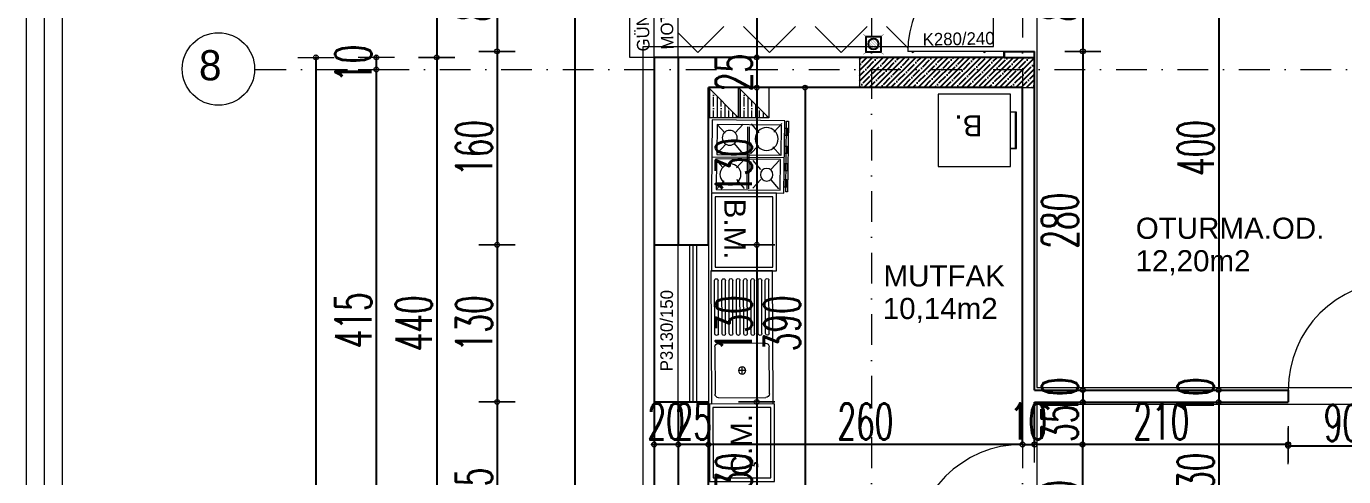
# Model space of a CAD drawing. Header units: millimetres. Extents: x -16104 to 67872, y -88009 to 12107.
# Drawn here: x 24713 to 25803, y 11078 to 11451 of the extents above; entities that cross this region are included whole.
import ezdxf

# ---------------------------------------------------------------- set-up
doc = ezdxf.new("R2010")
doc.units = ezdxf.units.MM
doc.linetypes.add('ACAD_ISO07W100', pattern=[3, 0, -3])
doc.linetypes.add('DASHDOTX2', pattern=[50.8, 25.4, -12.7, 0, -12.7])
doc.layers.get('0').update_dxf_attribs({"color": 241})
for name, color, linetype, lineweight in [('AKS', 1, 'ACAD_ISO07W100', 5), ('akslar', 144, 'Continuous', 20), ('baca', 46, 'Continuous', 5), ('balkon', 6, 'Continuous', 5), ('c05', 32, 'Continuous', 13), ('duvar', 123, 'Continuous', 25), ('emsal&kolon', 1, 'Continuous', 5), ('kapı', 3, 'Continuous', 5), ('OLCU', 54, 'Continuous', 13), ('pencere', 5, 'Continuous', 5), ('POZ', 36, 'Continuous', 18), ('SıVA', 40, 'Continuous', 9), ('tefriş', 30, 'Continuous', 5), ('ÖLÇÜ', 252, 'Continuous', 20)]:
    doc.layers.add(name, color=color, linetype=linetype, lineweight=lineweight)
doc.styles.add('DIM', font='Txttw.shx', dxfattribs={"width": 0.6})
doc.styles.add('M2', font='stylu.ttf', dxfattribs={"height": 10})
doc.dimstyles.new('50', dxfattribs={"dimscale": 0, "dimtxt": 30, "dimasz": 1, "dimexe": 0, "dimexo": 2, "dimgap": 4, "dimtad": 1, "dimdec": 0, "dimzin": 0, "dimdsep": 46, "dimtxsty": 'DIM', "dimblk1": 'DOT', "dimblk2": 'DOT', "dimsah": 1, "dimcen": 1.5, "dimdle": 3, "dimse1": 1, "dimse2": 1, "dimclrd": 256, "dimclre": 9, "dimclrt": 256, "dimadec": 0, "dimazin": 0, "dimtfac": 0.24, "dimtdec": 0, "dimtix": 1, "dimtmove": 2, "dimatfit": 3, "dimldrblk": 'DOT', "dimfxl": 0, "dimtolj": 1, "dimtzin": 15, "dimarcsym": 0})

# ---------------------------------------------------------------- blocks, each defined once
blk = doc.blocks.new('DOT')
for p, q in [((0, 15), (0, -15)), ((-2, 0), (0, 0)), ((2, 0), (0, 0))]:
    blk.add_line(p, q)
blk.add_circle((0, 0), 2)
blk = doc.blocks.new('*D5553')
at = {"layer": 'Defpoints', "color": 0, "transparency": 16777216}
for p in [(25317.4, 11575), (25317.4, 11425), (25317.4, 11425)]:
    blk.add_point(p, dxfattribs=at)
at = {"layer": 'OLCU', "lineweight": -2, "transparency": 16777216}
blk.add_line((25317.4, 11574), (25317.4, 11426), dxfattribs=at)
for p, rotation in [((25317.4, 11575), 90), ((25317.4, 11425), 270)]:
    blk.add_blockref('DOT', p, dxfattribs=dict(at, rotation=rotation))
at = {"layer": 'OLCU', "transparency": 16777216, "insert": (25298.4, 11500), "char_height": 30, "attachment_point": 5, "rotation": 90, "style": 'DIM'}
blk.add_mtext('\\A1;150', dxfattribs=at)
blk = doc.blocks.new('*D5554')
at = {"layer": 'Defpoints', "color": 0, "transparency": 16777216}
for p in [(25317.4, 11425), (25317.4, 11400), (25317.4, 11400)]:
    blk.add_point(p, dxfattribs=at)
at = {"layer": 'OLCU', "lineweight": -2, "transparency": 16777216}
for p, q in [((25317.4, 11426), (25317.4, 11427)), ((25317.4, 11425), (25317.4, 11400)), ((25317.4, 11399), (25317.4, 11398))]:
    blk.add_line(p, q, dxfattribs=at)
for p, rotation in [((25317.4, 11425), 270), ((25317.4, 11400), 90)]:
    blk.add_blockref('DOT', p, dxfattribs=dict(at, rotation=rotation))
at = {"layer": 'OLCU', "transparency": 16777216, "insert": (25298.4, 11412.5), "char_height": 30, "attachment_point": 5, "rotation": 90, "style": 'DIM'}
blk.add_mtext('\\A1;25', dxfattribs=at)
blk = doc.blocks.new('*D5555')
at = {"layer": 'Defpoints', "color": 0, "transparency": 16777216}
for p in [(25277.4, 11400), (25277.4, 11269.9), (25317.4, 11269.9)]:
    blk.add_point(p, dxfattribs=at)
at = {"layer": 'OLCU', "lineweight": -2, "transparency": 16777216}
blk.add_line((25317.4, 11399), (25317.4, 11270.9), dxfattribs=at)
for p, rotation in [((25317.4, 11400), 90), ((25317.4, 11269.9), 270)]:
    blk.add_blockref('DOT', p, dxfattribs=dict(at, rotation=rotation))
at = {"layer": 'OLCU', "transparency": 16777216, "insert": (25298.4, 11335), "char_height": 30, "attachment_point": 5, "rotation": 90, "style": 'DIM'}
blk.add_mtext('\\A1;130', dxfattribs=at)
blk = doc.blocks.new('*D5556')
at = {"layer": 'Defpoints', "color": 0, "transparency": 16777216}
for p in [(25277.4, 11269.9), (25277.4, 11139.9), (25317.4, 11139.9)]:
    blk.add_point(p, dxfattribs=at)
at = {"layer": 'OLCU', "lineweight": -2, "transparency": 16777216}
blk.add_line((25317.4, 11268.9), (25317.4, 11140.9), dxfattribs=at)
for p, rotation in [((25317.4, 11269.9), 90), ((25317.4, 11139.9), 270)]:
    blk.add_blockref('DOT', p, dxfattribs=dict(at, rotation=rotation))
at = {"layer": 'OLCU', "transparency": 16777216, "insert": (25298.4, 11204.9), "char_height": 30, "attachment_point": 5, "rotation": 90, "style": 'DIM'}
blk.add_mtext('\\A1;130', dxfattribs=at)
blk = doc.blocks.new('*D5242')
at = {"layer": 'Defpoints', "color": 0, "transparency": 16777216}
for p in [(25277.4, 11139.9), (25277.4, 11009.7), (25317.4, 11009.7)]:
    blk.add_point(p, dxfattribs=at)
at = {"layer": 'OLCU', "lineweight": -2, "transparency": 16777216}
blk.add_line((25317.4, 11138.9), (25317.4, 11010.7), dxfattribs=at)
for p, rotation in [((25317.4, 11139.9), 90), ((25317.4, 11009.7), 270)]:
    blk.add_blockref('DOT', p, dxfattribs=dict(at, rotation=rotation))
at = {"layer": 'OLCU', "transparency": 16777216, "insert": (25298.4, 11074.8), "char_height": 30, "attachment_point": 5, "rotation": 90, "style": 'DIM'}
blk.add_mtext('\\A1;130', dxfattribs=at)
blk = doc.blocks.new('*D5245')
at = {"layer": 'Defpoints', "color": 0, "transparency": 16777216}
for p in [(25327.4, 11400), (25332.4, 11009.7), (25357.4, 11009.7)]:
    blk.add_point(p, dxfattribs=at)
at = {"layer": 'OLCU', "lineweight": -2, "transparency": 16777216}
blk.add_line((25357.4, 11399), (25357.4, 11010.7), dxfattribs=at)
for p, rotation in [((25357.4, 11400), 90), ((25357.4, 11009.7), 270)]:
    blk.add_blockref('DOT', p, dxfattribs=dict(at, rotation=rotation))
at = {"layer": 'OLCU', "transparency": 16777216, "insert": (25338.4, 11204.9), "char_height": 30, "attachment_point": 5, "rotation": 90, "style": 'DIM'}
blk.add_mtext('\\A1;390', dxfattribs=at)
blk = doc.blocks.new('*D5252')
at = {"layer": 'Defpoints', "color": 0, "transparency": 16777216}
for p in [(25530.7, 11510), (25530.7, 11430), (25587.4, 11430)]:
    blk.add_point(p, dxfattribs=at)
at = {"layer": 'OLCU', "lineweight": -2, "transparency": 16777216}
blk.add_line((25587.4, 11509), (25587.4, 11431), dxfattribs=at)
for p, rotation in [((25587.4, 11510), 90), ((25587.4, 11430), 270)]:
    blk.add_blockref('DOT', p, dxfattribs=dict(at, rotation=rotation))
at = {"layer": 'OLCU', "transparency": 16777216, "insert": (25568.4, 11470), "char_height": 30, "attachment_point": 5, "rotation": 90, "style": 'DIM'}
blk.add_mtext('\\A1;80', dxfattribs=at)
blk = doc.blocks.new('*D5562')
at = {"layer": 'Defpoints', "color": 0, "transparency": 16777216}
for p in [(25547.4, 11430), (25547.4, 11149.7), (25587.4, 11149.7)]:
    blk.add_point(p, dxfattribs=at)
at = {"layer": 'OLCU', "lineweight": -2, "transparency": 16777216}
blk.add_line((25587.4, 11429), (25587.4, 11150.7), dxfattribs=at)
for p, rotation in [((25587.4, 11430), 90), ((25587.4, 11149.7), 270)]:
    blk.add_blockref('DOT', p, dxfattribs=dict(at, rotation=rotation))
at = {"layer": 'OLCU', "transparency": 16777216, "insert": (25568.4, 11289.9), "char_height": 30, "attachment_point": 5, "rotation": 90, "style": 'DIM'}
blk.add_mtext('\\A1;280', dxfattribs=at)
blk = doc.blocks.new('*D5253')
at = {"layer": 'Defpoints', "color": 0, "transparency": 16777216}
for p in [(25587.4, 11149.7), (25587.4, 11139.7), (25587.4, 11139.7)]:
    blk.add_point(p, dxfattribs=at)
at = {"layer": 'OLCU', "lineweight": -2, "transparency": 16777216}
for p, q in [((25587.4, 11150.7), (25587.4, 11151.7)), ((25587.4, 11149.7), (25587.4, 11139.7)), ((25587.4, 11138.7), (25587.4, 11137.7))]:
    blk.add_line(p, q, dxfattribs=at)
for p, rotation in [((25587.4, 11149.7), 270), ((25587.4, 11139.7), 90)]:
    blk.add_blockref('DOT', p, dxfattribs=dict(at, rotation=rotation))
at = {"layer": 'OLCU', "transparency": 16777216, "insert": (25568.4, 11144.7), "char_height": 30, "attachment_point": 5, "rotation": 90, "style": 'DIM'}
blk.add_mtext('\\A1;10', dxfattribs=at)
blk = doc.blocks.new('*D5563')
at = {"layer": 'Defpoints', "color": 0, "transparency": 16777216}
for p in [(25547.4, 11139.7), (25547.4, 11104.7), (25587.3, 11104.7)]:
    blk.add_point(p, dxfattribs=at)
at = {"layer": 'OLCU', "lineweight": -2, "transparency": 16777216}
for p, q in [((25587.3, 11140.7), (25587.3, 11141.7)), ((25587.3, 11139.7), (25587.3, 11104.7)), ((25587.3, 11103.7), (25587.3, 11102.7))]:
    blk.add_line(p, q, dxfattribs=at)
for p, rotation in [((25587.3, 11139.7), 270), ((25587.3, 11104.7), 90)]:
    blk.add_blockref('DOT', p, dxfattribs=dict(at, rotation=rotation))
at = {"layer": 'OLCU', "transparency": 16777216, "insert": (25568.3, 11122.2), "char_height": 30, "attachment_point": 5, "rotation": 90, "style": 'DIM'}
blk.add_mtext('\\A1;35', dxfattribs=at)
blk = doc.blocks.new('*D5254')
at = {"layer": 'Defpoints', "color": 0, "transparency": 16777216}
for p in [(25547.4, 11104.7), (25547.4, 11014.7), (25587, 11014.7)]:
    blk.add_point(p, dxfattribs=at)
at = {"layer": 'OLCU', "lineweight": -2, "transparency": 16777216}
blk.add_line((25587, 11103.7), (25587, 11015.7), dxfattribs=at)
for p, rotation in [((25587, 11104.7), 90), ((25587, 11014.7), 270)]:
    blk.add_blockref('DOT', p, dxfattribs=dict(at, rotation=rotation))
at = {"layer": 'OLCU', "transparency": 16777216, "insert": (25568, 11059.7), "char_height": 30, "attachment_point": 5, "rotation": 90, "style": 'DIM'}
blk.add_mtext('\\A1;90', dxfattribs=at)
blk = doc.blocks.new('*D5564')
at = {"layer": 'Defpoints', "color": 0, "transparency": 16777216}
for p in [(25699.9, 11550), (25699.9, 11149.7), (25699.9, 11149.7)]:
    blk.add_point(p, dxfattribs=at)
at = {"layer": 'OLCU', "lineweight": -2, "transparency": 16777216}
blk.add_line((25699.9, 11549), (25699.9, 11150.7), dxfattribs=at)
for p, rotation in [((25699.9, 11550), 90), ((25699.9, 11149.7), 270)]:
    blk.add_blockref('DOT', p, dxfattribs=dict(at, rotation=rotation))
at = {"layer": 'OLCU', "transparency": 16777216, "insert": (25680.9, 11349.9), "char_height": 30, "attachment_point": 5, "rotation": 90, "style": 'DIM'}
blk.add_mtext('\\A1;400', dxfattribs=at)
blk = doc.blocks.new('*D5259')
at = {"layer": 'Defpoints', "color": 0, "transparency": 16777216}
for p in [(25699.9, 11149.7), (25699.9, 11139.7), (25699.9, 11139.7)]:
    blk.add_point(p, dxfattribs=at)
at = {"layer": 'OLCU', "lineweight": -2, "transparency": 16777216}
for p, q in [((25699.9, 11150.7), (25699.9, 11151.7)), ((25699.9, 11149.7), (25699.9, 11139.7)), ((25699.9, 11138.7), (25699.9, 11137.7))]:
    blk.add_line(p, q, dxfattribs=at)
for p, rotation in [((25699.9, 11149.7), 270), ((25699.9, 11139.7), 90)]:
    blk.add_blockref('DOT', p, dxfattribs=dict(at, rotation=rotation))
at = {"layer": 'OLCU', "transparency": 16777216, "insert": (25680.9, 11144.7), "char_height": 30, "attachment_point": 5, "rotation": 90, "style": 'DIM'}
blk.add_mtext('\\A1;10', dxfattribs=at)
blk = doc.blocks.new('*D5260')
at = {"layer": 'Defpoints', "color": 0, "transparency": 16777216}
for p in [(25699.9, 11139.7), (25699.9, 11009.7), (25699.9, 11009.7)]:
    blk.add_point(p, dxfattribs=at)
at = {"layer": 'OLCU', "lineweight": -2, "transparency": 16777216}
blk.add_line((25699.9, 11138.7), (25699.9, 11010.7), dxfattribs=at)
for p, rotation in [((25699.9, 11139.7), 90), ((25699.9, 11009.7), 270)]:
    blk.add_blockref('DOT', p, dxfattribs=dict(at, rotation=rotation))
at = {"layer": 'OLCU', "transparency": 16777216, "insert": (25680.9, 11074.7), "char_height": 30, "attachment_point": 5, "rotation": 90, "style": 'DIM'}
blk.add_mtext('\\A1;130', dxfattribs=at)
blk = doc.blocks.new('*D5298')
at = {"layer": 'Defpoints', "color": 0, "transparency": 16777216}
for p in [(25537.4, 11104.7), (25547.4, 11104.7), (25547.4, 11104.7)]:
    blk.add_point(p, dxfattribs=at)
at = {"layer": 'OLCU', "lineweight": -2, "transparency": 16777216}
for p, q in [((25536.4, 11104.7), (25535.4, 11104.7)), ((25537.4, 11104.7), (25547.4, 11104.7)), ((25548.4, 11104.7), (25549.4, 11104.7))]:
    blk.add_line(p, q, dxfattribs=at)
blk.add_blockref('DOT', (25537.4, 11104.7), dxfattribs=at)
at = {"layer": 'OLCU', "lineweight": -2, "transparency": 16777216, "rotation": 180}
blk.add_blockref('DOT', (25547.4, 11104.7), dxfattribs=at)
at = {"layer": 'OLCU', "transparency": 16777216, "insert": (25542.4, 11123.7), "char_height": 30, "attachment_point": 5, "style": 'DIM'}
blk.add_mtext('\\A1;10', dxfattribs=at)
blk = doc.blocks.new('*D5299')
at = {"layer": 'Defpoints', "color": 0, "transparency": 16777216}
for p in [(25277.4, 11104.7), (25277.4, 11104.7), (25537.4, 11104.7)]:
    blk.add_point(p, dxfattribs=at)
at = {"layer": 'OLCU', "lineweight": -2, "transparency": 16777216}
blk.add_line((25536.4, 11104.7), (25278.4, 11104.7), dxfattribs=at)
at = {"layer": 'OLCU', "lineweight": -2, "transparency": 16777216, "rotation": 180}
blk.add_blockref('DOT', (25277.4, 11104.7), dxfattribs=at)
at = {"layer": 'OLCU', "lineweight": -2, "transparency": 16777216}
blk.add_blockref('DOT', (25537.4, 11104.7), dxfattribs=at)
at = {"layer": 'OLCU', "transparency": 16777216, "insert": (25407.4, 11123.7), "char_height": 30, "attachment_point": 5, "style": 'DIM'}
blk.add_mtext('\\A1;260', dxfattribs=at)
blk = doc.blocks.new('*D5300')
at = {"layer": 'Defpoints', "color": 0, "transparency": 16777216}
for p in [(25252.4, 11104.7), (25252.4, 11104.7), (25277.4, 11104.7)]:
    blk.add_point(p, dxfattribs=at)
at = {"layer": 'OLCU', "lineweight": -2, "transparency": 16777216}
for p, q in [((25251.4, 11104.7), (25250.4, 11104.7)), ((25277.4, 11104.7), (25252.4, 11104.7)), ((25278.4, 11104.7), (25279.4, 11104.7))]:
    blk.add_line(p, q, dxfattribs=at)
blk.add_blockref('DOT', (25252.4, 11104.7), dxfattribs=at)
at = {"layer": 'OLCU', "lineweight": -2, "transparency": 16777216, "rotation": 180}
blk.add_blockref('DOT', (25277.4, 11104.7), dxfattribs=at)
at = {"layer": 'OLCU', "transparency": 16777216, "insert": (25264.9, 11123.7), "char_height": 30, "attachment_point": 5, "style": 'DIM'}
blk.add_mtext('\\A1;25', dxfattribs=at)
blk = doc.blocks.new('*D5301')
at = {"layer": 'Defpoints', "color": 0, "transparency": 16777216}
for p in [(25232.4, 11104.7), (25232.4, 11104.7), (25252.4, 11104.7)]:
    blk.add_point(p, dxfattribs=at)
at = {"layer": 'OLCU', "lineweight": -2, "transparency": 16777216}
for p, q in [((25231.4, 11104.7), (25230.4, 11104.7)), ((25252.4, 11104.7), (25232.4, 11104.7)), ((25253.4, 11104.7), (25254.4, 11104.7))]:
    blk.add_line(p, q, dxfattribs=at)
blk.add_blockref('DOT', (25232.4, 11104.7), dxfattribs=at)
at = {"layer": 'OLCU', "lineweight": -2, "transparency": 16777216, "rotation": 180}
blk.add_blockref('DOT', (25252.4, 11104.7), dxfattribs=at)
at = {"layer": 'OLCU', "transparency": 16777216, "insert": (25242.4, 11123.7), "char_height": 30, "attachment_point": 5, "style": 'DIM'}
blk.add_mtext('\\A1;20', dxfattribs=at)
blk = doc.blocks.new('*D5597')
at = {"layer": 'Defpoints', "color": 0, "transparency": 16777216}
for p in [(25547.4, 11139.7), (25757.4, 11139.7), (25757.4, 11104.8)]:
    blk.add_point(p, dxfattribs=at)
at = {"layer": 'OLCU', "lineweight": -2, "transparency": 16777216}
blk.add_line((25548.4, 11104.8), (25756.4, 11104.8), dxfattribs=at)
at = {"layer": 'OLCU', "lineweight": -2, "transparency": 16777216, "rotation": 180}
blk.add_blockref('DOT', (25547.4, 11104.8), dxfattribs=at)
at = {"layer": 'OLCU', "lineweight": -2, "transparency": 16777216}
blk.add_blockref('DOT', (25757.4, 11104.8), dxfattribs=at)
at = {"layer": 'OLCU', "transparency": 16777216, "insert": (25652.4, 11123.8), "char_height": 30, "attachment_point": 5, "style": 'DIM'}
blk.add_mtext('\\A1;210', dxfattribs=at)
blk = doc.blocks.new('*D5598')
at = {"layer": 'Defpoints', "color": 0, "transparency": 16777216}
for p in [(25757.4, 11139.7), (25847.4, 11139.7), (25847.4, 11103.5)]:
    blk.add_point(p, dxfattribs=at)
at = {"layer": 'OLCU', "lineweight": -2, "transparency": 16777216}
blk.add_line((25758.4, 11103.5), (25846.4, 11103.5), dxfattribs=at)
at = {"layer": 'OLCU', "lineweight": -2, "transparency": 16777216, "rotation": 180}
blk.add_blockref('DOT', (25757.4, 11103.5), dxfattribs=at)
at = {"layer": 'OLCU', "lineweight": -2, "transparency": 16777216}
blk.add_blockref('DOT', (25847.4, 11103.5), dxfattribs=at)
at = {"layer": 'OLCU', "transparency": 16777216, "insert": (25802.4, 11122.5), "char_height": 30, "attachment_point": 5, "style": 'DIM'}
blk.add_mtext('\\A1;90', dxfattribs=at)
blk = doc.blocks.new('*D5395')
at = {"layer": 'Defpoints', "color": 0, "transparency": 16777216}
for p in [(25402.4, 11790), (25412.4, 10777.8), (25412.4, 10742.8)]:
    blk.add_point(p, dxfattribs=at)
at = {"layer": 'OLCU', "lineweight": -2, "transparency": 16777216}
for p, q in [((25401.4, 10777.8), (25400.4, 10777.8)), ((25402.4, 10777.8), (25412.4, 10777.8)), ((25413.4, 10777.8), (25414.4, 10777.8))]:
    blk.add_line(p, q, dxfattribs=at)
blk.add_blockref('DOT', (25402.4, 10777.8), dxfattribs=at)
at = {"layer": 'OLCU', "lineweight": -2, "transparency": 16777216, "rotation": 180}
blk.add_blockref('DOT', (25412.4, 10777.8), dxfattribs=at)
at = {"layer": 'OLCU', "transparency": 16777216, "insert": (25407.4, 10796.8), "char_height": 30, "attachment_point": 5, "style": 'DIM'}
blk.add_mtext('\\A1;10', dxfattribs=at)
blk = doc.blocks.new('*D5397')
at = {"layer": 'Defpoints', "color": 0, "transparency": 16777216}
for p in [(25537.4, 11825), (26042.3, 11825), (26042.3, 10777.8)]:
    blk.add_point(p, dxfattribs=at)
at = {"layer": 'OLCU', "lineweight": -2, "transparency": 16777216}
blk.add_line((25538.4, 11825), (26041.3, 11825), dxfattribs=at)
at = {"layer": 'OLCU', "lineweight": -2, "transparency": 16777216, "rotation": 180}
blk.add_blockref('DOT', (25537.4, 11825), dxfattribs=at)
at = {"layer": 'OLCU', "lineweight": -2, "transparency": 16777216}
blk.add_blockref('DOT', (26042.3, 11825), dxfattribs=at)
at = {"layer": 'OLCU', "transparency": 16777216, "insert": (25789.9, 11844), "char_height": 30, "attachment_point": 5, "style": 'DIM'}
blk.add_mtext('\\A1;505', dxfattribs=at)
blk = doc.blocks.new('*D5405')
at = {"layer": 'Defpoints', "color": 0, "transparency": 16777216}
for p in [(25152.4, 11269.9), (25102.4, 11139.9), (25152.4, 11139.9)]:
    blk.add_point(p, dxfattribs=at)
at = {"layer": 'OLCU', "lineweight": -2, "transparency": 16777216}
blk.add_line((25102.4, 11268.9), (25102.4, 11140.9), dxfattribs=at)
for p, rotation in [((25102.4, 11269.9), 90), ((25102.4, 11139.9), 270)]:
    blk.add_blockref('DOT', p, dxfattribs=dict(at, rotation=rotation))
at = {"layer": 'OLCU', "transparency": 16777216, "insert": (25083.4, 11204.9), "char_height": 30, "attachment_point": 5, "rotation": 90, "style": 'DIM'}
blk.add_mtext('\\A1;130', dxfattribs=at)
blk = doc.blocks.new('*D5406')
at = {"layer": 'Defpoints', "color": 0, "transparency": 16777216}
for p in [(25152.4, 11139.9), (25102.4, 10984.7), (25152.4, 10984.7)]:
    blk.add_point(p, dxfattribs=at)
at = {"layer": 'OLCU', "lineweight": -2, "transparency": 16777216}
blk.add_line((25102.4, 11138.9), (25102.4, 10985.7), dxfattribs=at)
for p, rotation in [((25102.4, 11139.9), 90), ((25102.4, 10984.7), 270)]:
    blk.add_blockref('DOT', p, dxfattribs=dict(at, rotation=rotation))
at = {"layer": 'OLCU', "transparency": 16777216, "insert": (25083.4, 11062.3), "char_height": 30, "attachment_point": 5, "rotation": 90, "style": 'DIM'}
blk.add_mtext('\\A1;155', dxfattribs=at)
blk = doc.blocks.new('*D5415')
at = {"layer": 'Defpoints', "color": 0, "transparency": 16777216}
for p in [(24987.4, 11425), (24952.4, 9615.5), (24987.4, 9615.5)]:
    blk.add_point(p, dxfattribs=at)
at = {"layer": 'OLCU', "lineweight": -2, "transparency": 16777216}
blk.add_line((24952.4, 11424), (24952.4, 9616.5), dxfattribs=at)
for p, rotation in [((24952.4, 11425), 90), ((24952.4, 9615.5), 270)]:
    blk.add_blockref('DOT', p, dxfattribs=dict(at, rotation=rotation))
at = {"layer": 'OLCU', "transparency": 16777216, "insert": (24933.4, 10520.3), "char_height": 30, "attachment_point": 5, "rotation": 90, "style": 'DIM'}
blk.add_mtext('\\A1;1810', dxfattribs=at)
blk = doc.blocks.new('*D5441')
at = {"layer": 'Defpoints', "color": 0, "transparency": 16777216}
for p in [(25152.4, 11510), (25102.4, 11430), (25152.4, 11430)]:
    blk.add_point(p, dxfattribs=at)
at = {"layer": 'OLCU', "lineweight": -2, "transparency": 16777216}
blk.add_line((25102.4, 11509), (25102.4, 11431), dxfattribs=at)
for p, rotation in [((25102.4, 11510), 90), ((25102.4, 11430), 270)]:
    blk.add_blockref('DOT', p, dxfattribs=dict(at, rotation=rotation))
at = {"layer": 'OLCU', "transparency": 16777216, "insert": (25083.4, 11470), "char_height": 30, "attachment_point": 5, "rotation": 90, "style": 'DIM'}
blk.add_mtext('\\A1;80', dxfattribs=at)
blk = doc.blocks.new('*D5442')
at = {"layer": 'Defpoints', "color": 0, "transparency": 16777216}
for p in [(25152.4, 11430), (25102.4, 11269.9), (25152.4, 11269.9)]:
    blk.add_point(p, dxfattribs=at)
at = {"layer": 'OLCU', "lineweight": -2, "transparency": 16777216}
blk.add_line((25102.4, 11429), (25102.4, 11270.9), dxfattribs=at)
for p, rotation in [((25102.4, 11430), 90), ((25102.4, 11269.9), 270)]:
    blk.add_blockref('DOT', p, dxfattribs=dict(at, rotation=rotation))
at = {"layer": 'OLCU', "transparency": 16777216, "insert": (25083.4, 11350), "char_height": 30, "attachment_point": 5, "rotation": 90, "style": 'DIM'}
blk.add_mtext('\\A1;160', dxfattribs=at)
blk = doc.blocks.new('*D5449')
at = {"layer": 'Defpoints', "color": 0, "transparency": 16777216}
for p in [(25152.4, 11425), (25052.4, 10984.7), (25152.4, 10984.7)]:
    blk.add_point(p, dxfattribs=at)
at = {"layer": 'OLCU', "lineweight": -2, "transparency": 16777216}
blk.add_line((25052.4, 11424), (25052.4, 10985.7), dxfattribs=at)
for p, rotation in [((25052.4, 11425), 90), ((25052.4, 10984.7), 270)]:
    blk.add_blockref('DOT', p, dxfattribs=dict(at, rotation=rotation))
at = {"layer": 'OLCU', "transparency": 16777216, "insert": (25033.4, 11204.9), "char_height": 30, "attachment_point": 5, "rotation": 90, "style": 'DIM'}
blk.add_mtext('\\A1;440', dxfattribs=at)
blk = doc.blocks.new('*D5450')
at = {"layer": 'Defpoints', "color": 0, "transparency": 16777216}
for p in [(25152.4, 11575), (25052.4, 11425), (25152.4, 11425)]:
    blk.add_point(p, dxfattribs=at)
at = {"layer": 'OLCU', "lineweight": -2, "transparency": 16777216}
blk.add_line((25052.4, 11574), (25052.4, 11426), dxfattribs=at)
for p, rotation in [((25052.4, 11575), 90), ((25052.4, 11425), 270)]:
    blk.add_blockref('DOT', p, dxfattribs=dict(at, rotation=rotation))
at = {"layer": 'OLCU', "transparency": 16777216, "insert": (25033.4, 11500), "char_height": 30, "attachment_point": 5, "rotation": 90, "style": 'DIM'}
blk.add_mtext('\\A1;150', dxfattribs=at)
blk = doc.blocks.new('ocak')
at = {"layer": 'tefriş', "linetype": 'Continuous'}
for p, q in [((16296.7, -4660.2), (16356.7, -4660.2)), ((16296.7, -4720.2), (16296.7, -4660.2)), ((16300.3, -4664.4), (16325.2, -4664.4)), ((16300.3, -4717.4), (16300.3, -4664.4)), ((16307.5, -4670.9), (16300.3, -4664.4)), ((16316.6, -4671.6), (16323.8, -4665.1)), ((16325.2, -4664.4), (16325.2, -4717.4)), ((16327.1, -4660.2), (16327.1, -4720.2)), ((16336, -4669.4), (16328.8, -4663)), ((16328.8, -4664), (16354.1, -4664)), ((16328.8, -4717), (16328.8, -4664)), ((16346.9, -4670.5), (16354.1, -4664)), ((16354.1, -4664), (16354.1, -4717)), ((16356.7, -4660.2), (16356.7, -4720.2)), ((16323, -4685), (16315.8, -4678.5)), ((16300, -4685.7), (16307.2, -4679.2)), ((16302.1, -4689.3), (16353.4, -4689.3)), ((16328.8, -4687.1), (16336, -4680.6)), ((16353, -4687.5), (16345.8, -4681)), ((16306.8, -4699), (16299.6, -4692.6)), ((16302.1, -4690.7), (16353.4, -4690.7)), ((16317.3, -4698.7), (16324.5, -4692.2)), ((16337.1, -4700.9), (16329.9, -4694.3)), ((16345.4, -4700.9), (16352.7, -4694.3)), ((16298.9, -4717.8), (16306.1, -4711.3)), ((16325.6, -4717.1), (16318.4, -4710.6)), ((16329.6, -4716), (16336.8, -4709.5)), ((16353, -4716), (16345.8, -4709.5)), ((16356.7, -4720.2), (16296.7, -4720.2)), ((16297, -4721.7), (16297, -4723.2)), ((16355.5, -4721.7), (16297, -4721.7)), ((16325.2, -4717.4), (16300.3, -4717.4)), ((16308.9, -4720.3), (16302.8, -4720.3)), ((16302.8, -4720.3), (16302.8, -4722.5)), ((16302.8, -4722.5), (16308.9, -4722.5)), ((16308.9, -4722.5), (16308.9, -4720.3)), ((16317.6, -4720.3), (16317.6, -4722.5)), ((16323.8, -4720.3), (16317.6, -4720.3)), ((16317.6, -4722.5), (16323.8, -4722.5)), ((16323.8, -4722.5), (16323.8, -4720.3)), ((16354.1, -4717), (16328.8, -4717)), ((16338.2, -4720.6), (16332.1, -4720.6)), ((16332.1, -4720.6), (16332.1, -4722.8)), ((16338.2, -4722.8), (16338.2, -4720.6)), ((16345.4, -4720.3), (16345.4, -4722.5)), ((16351.5, -4720.3), (16345.4, -4720.3)), ((16345.4, -4722.5), (16351.5, -4722.5)), ((16351.5, -4722.5), (16351.5, -4720.3)), ((16355.5, -4723.2), (16355.5, -4721.7)), ((16297, -4723.2), (16355.5, -4723.2)), ((16332.1, -4722.8), (16338.2, -4722.8))]:
    blk.add_line(p, q, dxfattribs=at).dxf.unprotected_set("ltscale", 0)
for centre, radius in [((16341.6, -4675.7), 8.68), ((16311.3, -4674.8), 6.15), ((16311.9, -4705.3), 9.47), ((16341.5, -4705.7), 5.22)]:
    blk.add_circle(centre, radius, dxfattribs=at).dxf.unprotected_set("ltscale", 0)
blk = doc.blocks.new('öu')
at = {"layer": 'tefriş'}
for points in [[(2091, -468.9), (2091, -404.7), (2037.2, -404.7), (2037.2, -468.9)], [(2088, -465.9), (2088, -407.7), (2040.2, -407.7), (2040.2, -465.9)]]:
    blk.add_lwpolyline(points, close=True, dxfattribs=at)
at = {"layer": 'tefriş', "insert": (2047.9, -459.4), "char_height": 17.5, "width": 1076.841, "attachment_point": 9, "rotation": 270}
blk.add_mtext('{\\fArial|b0|i0|c162|p34;B.M.}', dxfattribs=at)
blk = doc.blocks.new('nb')
at = {"layer": 'tefriş'}
for points in [[(2093.6, -356.3), (2093.6, -292.1), (2039.8, -292.1), (2039.8, -356.3)], [(2090.6, -353.3), (2090.6, -295.1), (2042.8, -295.1), (2042.8, -353.3)]]:
    blk.add_lwpolyline(points, close=True, dxfattribs=at)
at = {"layer": 'tefriş', "insert": (2053, -348), "char_height": 17.5, "width": 1076.841, "attachment_point": 9, "rotation": 270}
blk.add_mtext('{\\fArial|b0|i0|c162|p34;Ç.M.}', dxfattribs=at)
blk = doc.blocks.new('new block')
at = {"layer": 'tefriş'}
for p, q in [((1269.9, 5670.3), (1379.9, 5670.3)), ((1269.9, 5619.3), (1269.9, 5670.3)), ((1274.9, 5625.3), (1274.9, 5664.3)), ((1277.9, 5667.3), (1316.9, 5667.3)), ((1319.9, 5664.3), (1319.9, 5625.3)), ((1327.9, 5667.3), (1371.9, 5667.3)), ((1327.9, 5664.3), (1371.9, 5664.3)), ((1327.9, 5661.3), (1371.9, 5661.3)), ((1379.9, 5670.3), (1379.9, 5619.3)), ((1327.9, 5658.3), (1371.9, 5658.3)), ((1327.9, 5655.3), (1371.9, 5655.3)), ((1327.9, 5652.3), (1371.9, 5652.3)), ((1294.4, 5644.8), (1300.4, 5644.8)), ((1297.4, 5647.8), (1297.4, 5641.8)), ((1327.9, 5649.3), (1371.9, 5649.3)), ((1327.9, 5646.3), (1371.9, 5646.3)), ((1327.9, 5643.3), (1371.9, 5643.3)), ((1327.9, 5640.3), (1371.9, 5640.3)), ((1327.9, 5637.3), (1371.9, 5637.3)), ((1327.9, 5634.3), (1371.9, 5634.3)), ((1327.9, 5631.3), (1371.9, 5631.3)), ((1327.9, 5628.3), (1371.9, 5628.3)), ((1379.9, 5619.3), (1269.9, 5619.3)), ((1316.9, 5622.3), (1277.9, 5622.3)), ((1327.9, 5625.3), (1371.9, 5625.3)), ((1327.9, 5622.3), (1371.9, 5622.3))]:
    blk.add_line(p, q, dxfattribs=at)
blk.add_circle((1297.4, 5644.8), 3, dxfattribs=at)
for centre, radius, start, end in [((1277.9, 5664.3), 3, 90, 180), ((1316.9, 5664.3), 3, 0, 90), ((1327.9, 5665.8), 1.5, 90, 270), ((1327.9, 5659.8), 1.5, 90, 270), ((1371.9, 5665.8), 1.5, 270, 90), ((1371.9, 5659.8), 1.5, 270, 90), ((1327.9, 5653.8), 1.5, 90, 270), ((1371.9, 5653.8), 1.5, 270, 90), ((1327.9, 5647.8), 1.5, 90, 270), ((1327.9, 5641.8), 1.5, 90, 270), ((1371.9, 5647.8), 1.5, 270, 90), ((1371.9, 5641.8), 1.5, 270, 90), ((1327.9, 5635.8), 1.5, 90, 270), ((1327.9, 5629.8), 1.5, 90, 270), ((1371.9, 5635.8), 1.5, 270, 90), ((1371.9, 5629.8), 1.5, 270, 90), ((1277.9, 5625.3), 3, 180, 270), ((1316.9, 5625.3), 3, 270, 0), ((1327.9, 5623.8), 1.5, 90, 270), ((1371.9, 5623.8), 1.5, 270, 90)]:
    blk.add_arc(centre, radius, start, end, dxfattribs=at)
blk = doc.blocks.new('*D5482')
at = {"layer": 'Defpoints', "color": 0, "transparency": 16777216}
for p in [(25052.4, 11425), (25002.4, 11415), (25052.4, 11415)]:
    blk.add_point(p, dxfattribs=at)
at = {"layer": 'OLCU', "lineweight": -2, "transparency": 16777216}
for p, q in [((25002.4, 11426), (25002.4, 11427)), ((25002.4, 11425), (25002.4, 11415)), ((25002.4, 11414), (25002.4, 11413))]:
    blk.add_line(p, q, dxfattribs=at)
for p, rotation in [((25002.4, 11425), 270), ((25002.4, 11415), 90)]:
    blk.add_blockref('DOT', p, dxfattribs=dict(at, rotation=rotation))
at = {"layer": 'OLCU', "transparency": 16777216, "insert": (24983.4, 11420), "char_height": 30, "attachment_point": 5, "rotation": 90, "style": 'DIM'}
blk.add_mtext('\\A1;10', dxfattribs=at)
blk = doc.blocks.new('*D5483')
at = {"layer": 'Defpoints', "color": 0, "transparency": 16777216}
for p in [(25002.4, 11415), (25002.4, 10999.7), (25002.4, 10999.7)]:
    blk.add_point(p, dxfattribs=at)
at = {"layer": 'OLCU', "lineweight": -2, "transparency": 16777216}
blk.add_line((25002.4, 11414), (25002.4, 11000.7), dxfattribs=at)
for p, rotation in [((25002.4, 11415), 90), ((25002.4, 10999.7), 270)]:
    blk.add_blockref('DOT', p, dxfattribs=dict(at, rotation=rotation))
at = {"layer": 'OLCU', "transparency": 16777216, "insert": (24983.4, 11207.4), "char_height": 30, "attachment_point": 5, "rotation": 90, "style": 'DIM'}
blk.add_mtext('\\A1;415', dxfattribs=at)
blk = doc.blocks.new('*D5494')
at = {"layer": 'Defpoints', "color": 0, "transparency": 16777216}
for p in [(25167.1, 11575), (25167.1, 11575), (25167.1, 9465.5)]:
    blk.add_point(p, dxfattribs=at)
at = {"layer": 'OLCU', "lineweight": -2, "transparency": 16777216}
blk.add_line((25167.1, 9466.5), (25167.1, 11574), dxfattribs=at)
for p, rotation in [((25167.1, 11575), 90), ((25167.1, 9465.5), 270)]:
    blk.add_blockref('DOT', p, dxfattribs=dict(at, rotation=rotation))
at = {"layer": 'OLCU', "transparency": 16777216, "insert": (25148.1, 10520.3), "char_height": 30, "attachment_point": 5, "rotation": 90, "style": 'DIM'}
blk.add_mtext('\\A1;2110', dxfattribs=at)
blk = doc.blocks.new('A$C412C2498')
at = {"color": 5, "const_width": 0.6}
for points in [[(3.6, 24.3), (0.2, 27)], [(23.8, 24.3), (27.3, 27)], [(3.6, 3), (0.2, 0.2)], [(23.8, 3), (27.3, 0.2)]]:
    blk.add_lwpolyline(points, dxfattribs=at)
at = {"color": 5}
blk.add_lwpolyline([(23.8, 24.3), (3.6, 24.3), (3.6, 3), (23.8, 3)], close=True, dxfattribs=at)
at = {"const_width": 0.1}
for points in [[(6.7, 12.2), (14.6, 20.2)], [(6.8, 14.5), (12.4, 20.1)], [(7.1, 10.4), (16.4, 19.7)], [(7.9, 9.1), (17.8, 19)], [(8.8, 8), (18.9, 18.1)], [(10, 7.1), (19.8, 16.9)], [(11.3, 6.4), (20.4, 15.6)], [(13, 6), (20.8, 13.8)], [(14.8, 6.1), (20.8, 12.1)], [(17.4, 7), (19.8, 9.4)]]:
    blk.add_lwpolyline(points, dxfattribs=at)
blk.add_circle((13.7, 13.1), 7.12)
blk = doc.blocks.new('A$C5E2C1EC0')
at = {"xscale": 0.6105719971092185, "yscale": 0.6105719971092185, "zscale": 0.6105719971092185}
blk.add_blockref('A$C412C2498', (0, 0), dxfattribs=at)

msp = doc.modelspace()

# ---------------------------------------------------------------- hatches: boundary and pattern name
h = msp.add_hatch()
h.set_pattern_fill('ANSI35,_O', color=256)
h.set_pattern_definition([(45, (14410.221, 0), (-4.490128, 4.490128), []), (45, (14414.711, 0), (-4.490128, 4.490128), [7.9375, -1.5875, 0, -1.5875])])
h.paths.add_polyline_path([(25537.4, 11425), (25522.4, 11425), (25412.4, 11425), (25412.4, 11415), (25537.4, 11415)])
h.paths.add_polyline_path([(25412.4, 11425), (25402.4, 11425), (25402.4, 11415), (25412.4, 11415)])
h.paths.add_polyline_path([(25412.4, 11415), (25402.4, 11415), (25402.4, 11400), (25412.4, 11400)])
h.paths.add_polyline_path([(25537.4, 11415), (25412.4, 11415), (25412.4, 11400), (25537.4, 11400)])
h.paths.add_polyline_path([(25547.4, 11415), (25537.4, 11415), (25537.4, 11400), (25547.4, 11400)])
h.paths.add_polyline_path([(25547.4, 11425), (25537.4, 11425), (25537.4, 11415), (25547.4, 11415)])
at = {"layer": 'ÖLÇÜ'}
h = msp.add_hatch(dxfattribs=at)
h.set_pattern_fill('ANGLE,_O', color=256, scale=6, angle=45)
h.set_pattern_definition([(45, (10806.83, 17059.605), (-29.63485, 29.63485), [30.48, -11.43]), (135, (10806.83, 17059.605), (-29.63485, -29.63485), [30.48, -11.43])])
h.paths.add_polyline_path([(25252.4, 11575), (25252.4, 11425), (25412.4, 11425), (25412.4, 11575)])
h.paths.add_polyline_path([(25522.4, 11575), (25412.4, 11575), (25412.4, 11425), (25522.4, 11425), (25522.4, 11430), (25442.4, 11430, -0.414214), (25522.4, 11510)])
h.paths.add_polyline_path([(25220.3, 11551.5), (25264.4, 11551.5), (25264.4, 11506.5), (25220.3, 11506.5)], flags=9)
h.paths.add_polyline_path([(25356.7, 11551.5), (25418, 11551.5), (25418, 11506.5), (25356.7, 11506.5)], flags=9)
h.paths.add_polyline_path([(25275.9, 11563), (25275.9, 11607.1), (25320.9, 11607.1), (25320.9, 11563)], flags=9)
h.paths.add_polyline_path([(25275.9, 11471.1), (25275.9, 11529), (25320.9, 11529), (25320.9, 11471.1)], flags=24)
h.paths.add_polyline_path([(25275.9, 11390.5), (25275.9, 11434.6), (25320.9, 11434.6), (25320.9, 11390.5)], flags=9)
h.paths.add_polyline_path([(25341.1, 11492.3), (25429.8, 11492.3), (25429.8, 11462.5), (25341.1, 11462.5)], flags=9)
h.paths.add_polyline_path([(25338.2, 11518.7), (25442.3, 11518.7), (25442.3, 11491.9), (25338.2, 11491.9)], flags=9)
h.paths.add_polyline_path([(25512.8, 11551.5), (25556.9, 11551.5), (25556.9, 11506.5), (25512.8, 11506.5)], flags=9)
h = msp.add_hatch(dxfattribs=at)
h.set_pattern_fill('ANSI35,_O', color=256, angle=45)
h.set_pattern_definition([(90, (10806.828, 17059.605), (-6.35, 1e-15), []), (90, (10810.003, 17062.78), (-6.35, 1e-15), [7.9375, -1.5875, 0, -1.5875])])
h.paths.add_polyline_path([(25277.4, 11400), (25277.4, 11375), (25302.4, 11375)])
h.paths.add_polyline_path([(25302.4, 11400), (25302.4, 11375), (25327.4, 11375)])

# ---------------------------------------------------------------- linework, layer by layer
at = {"layer": 'AKS', "linetype": 'ByBlock'}
msp.add_circle((24871.7, 11415.4), 30, dxfattribs=at)
at = {"layer": 'akslar', "linetype": 'DASHDOTX2'}
for p, q in [((25412.4, 11925), (25412.4, 9115.5)), ((25537.4, 11925), (25537.4, 9115.5)), ((24902.3, 11415), (27952.3, 11415))]:
    msp.add_line(p, q, dxfattribs=at)
at = {"layer": 'baca'}
for points in [[(25277.4, 11400), (25302.4, 11400), (25302.4, 11375), (25277.4, 11375), (25277.4, 11400), (25302.4, 11375)], [(25302.4, 11400), (25327.4, 11400), (25327.4, 11375), (25302.4, 11375), (25302.4, 11400), (25327.4, 11375)]]:
    msp.add_lwpolyline(points, dxfattribs=at)
at = {"layer": 'balkon'}
for p, q in [((25212.4, 11425), (25212.4, 11615)), ((25232.4, 11425), (25232.4, 11595)), ((25252.4, 11425), (25252.4, 11575)), ((25232.4, 11425), (25212.4, 11425))]:
    msp.add_line(p, q, dxfattribs=at)
at = {"layer": 'c05'}
for points in [[(28242.9, 8939.6), (28242.9, 8729.3), (24712.7, 8729.3), (24712.7, 12107.1), (28242.9, 12107.1), (28242.9, 10251)], [(28227.9, 8939.6), (28227.9, 8744.3), (24727.7, 8744.3), (24727.7, 12092.1), (28227.9, 12092.1), (28227.9, 10251)], [(28212.9, 8939.6), (28212.9, 8759.3), (24742.7, 8759.3), (24742.7, 12077.1), (28212.9, 12077.1), (28212.9, 10251)]]:
    msp.add_lwpolyline(points, dxfattribs=at)
at = {"layer": 'duvar'}
for p, q in [((25232.4, 11425), (25232.4, 11269.9)), ((25252.4, 11425), (25232.4, 11425)), ((25522.4, 11425), (25252.4, 11425)), ((25252.4, 11425), (25252.4, 11269.9)), ((25522.4, 11425), (25522.4, 11430)), ((25522.4, 11430), (25522.4, 11425)), ((25522.4, 11430), (25547.4, 11430)), ((25522.4, 11425), (25522.4, 11425)), ((25522.4, 11425), (25547.4, 11425)), ((25547.4, 11149.7), (25547.4, 11430)), ((25547.4, 11149.7), (25547.4, 11430)), ((25537.4, 11400), (25277.4, 11400)), ((25277.4, 11269.9), (25277.4, 11400)), ((25537.4, 11104.7), (25537.4, 11400)), ((25232.4, 11269.9), (25277.4, 11269.9)), ((25232.4, 11269.9), (25232.4, 11139.9)), ((25547.4, 11149.7), (25757.4, 11149.7)), ((25757.4, 11149.7), (25757.4, 11139.7)), ((25232.4, 11139.9), (25232.4, 10984.7)), ((25232.4, 11139.9), (25277.4, 11139.9)), ((25252.4, 11139.9), (25252.4, 10984.7)), ((25277.4, 11009.7), (25277.4, 11139.9)), ((25547.4, 11139.7), (25757.4, 11139.7)), ((25547.4, 11129.7), (25547.4, 11139.7)), ((25547.4, 11104.7), (25547.4, 11139.7)), ((25547.4, 11129.7), (25547.4, 11139.7)), ((25537.4, 11104.7), (25547.4, 11104.7))]:
    msp.add_line(p, q, dxfattribs=at)
at = {"layer": 'emsal&kolon'}
msp.add_lwpolyline([(25402.4, 11425), (25402.4, 11400), (25547.4, 11400), (25547.4, 11425), (25402.4, 11425)], dxfattribs=at)
at = {"layer": 'kapı'}
msp.add_line((25522.4, 11430), (25442.4, 11430), dxfattribs=at)
for centre, radius in [((25522.4, 11430), 80), ((25847.4, 11149.7), 90), ((25537.4, 11014.7), 90)]:
    msp.add_arc(centre, radius, 90, 180, dxfattribs=at)
at = {"layer": 'pencere'}
for p, q in [((25252.4, 11139.9), (25252.4, 11269.9)), ((25261.9, 11139.9), (25261.9, 11269.9)), ((25264.9, 11139.9), (25264.9, 11269.9)), ((25267.9, 11139.9), (25267.9, 11269.9)), ((25277.4, 11269.9), (25277.4, 11139.9))]:
    msp.add_line(p, q, dxfattribs=at)
at = {"layer": 'SıVA'}
for points in [[(26992.4, 10217), (26992.4, 9702.5), (26857.4, 9702.5), (26857.4, 9442.5), (26075.4, 9442.5), (26075.4, 9612.5), (25855.4, 9612.5), (25855.4, 10467), (25393.4, 10467), (25393.4, 10981.7), (25223.4, 10981.7), (25223.4, 11434), (25513.4, 11434), (25513.4, 11604), (27335.4, 11604), (27335.4, 11434), (27625.4, 11434), (27625.4, 10981.7), (27455.4, 10981.7), (27455.4, 10487), (27295.4, 10487), (27295.4, 10217)], [(25850.4, 11548), (25549.4, 11548), (25549.4, 11430), (25549.4, 11151.7), (25757.4, 11151.7), (25850.4, 11151.7)], [(26210.4, 11137.7), (26072.4, 11137.7), (25982.4, 11137.7), (25847.4, 11137.7), (25757.4, 11137.7), (25549.4, 11137.7), (25549.4, 11011.7), (25937.4, 11011.7), (26044.4, 11011.7), (26044.4, 10792), (26170.4, 10792), (26170.4, 10971.7), (26210.4, 10971.7)]]:
    msp.add_lwpolyline(points, close=True, dxfattribs=at)
at = {"layer": 'tefriş'}
msp.add_lwpolyline([(25532.5, 11379.7), (25527.5, 11379.7), (25527.5, 11394.7), (25467.5, 11394.7), (25467.5, 11334.7), (25527.5, 11334.7), (25527.5, 11349.7), (25532.5, 11349.7), (25532.5, 11379.7), (25531.5, 11379.7), (25531.5, 11349.7), (25527.5, 11349.7), (25527.5, 11379.7)], dxfattribs=at)

# ---------------------------------------------------------------- block references
at = {"ltscale": 50, "xscale": -1, "rotation": 180}
msp.add_blockref('A$C5E2C1EC0', (25405.7, 11444.1), dxfattribs=at)
at = {"layer": 'pencere'}
for name, p, rotation in [('öu', (23242.4, 11715.6), 0.04527599344809122), ('nb', (27372.4, 10785.5), 180.1001186238272)]:
    msp.add_blockref(name, p, dxfattribs=dict(at, rotation=rotation))
at = {"layer": 'tefriş', "xscale": -1}
for name, p, rotation in [('ocak', (20803.3, 27721.1), 89.35803503109773), ('new block', (19665.2, 9848.2), 270.2065065663405)]:
    msp.add_blockref(name, p, dxfattribs=dict(at, rotation=rotation))

# ---------------------------------------------------------------- texts
at = {"layer": 'AKS', "insert": (24855.6, 11431), "char_height": 25, "width": 35.659, "attachment_point": 1}
msp.add_mtext('8', dxfattribs=at)
at = {"layer": 'emsal&kolon', "char_height": 17.5, "width": 1076.841, "attachment_point": 9}
for s, insert in [('{\\fArial|b0|i0|c162|p34;OTURMA.OD.}', (25787.4, 11274.6)), ('{\\fArial|b0|i0|c162|p34;12,20m2}', (25726.2, 11244.7)), ('{\\fArial|b0|i0|c162|p34;MUTFAK}', (25522.9, 11235.2)), ('{\\fArial|b0|i0|c162|p34;10,14m2}', (25516.9, 11205.2))]:
    msp.add_mtext(s, dxfattribs=dict(at, insert=insert))
at = {"layer": 'POZ', "style": 'M2', "flags": 4}
for tag, p, rotation in [('GÜNEŞKIRAN', (25228.7, 11430), 91.1392), ('MOTIF', (25248.6, 11431.6), 91.1392), ('K280/240', (25454.9, 11434.6), 1.1392), ('P3130/150', (25247.9, 11165.2), 89.836)]:
    msp.add_attdef(tag, p, 'K1 80/210', height=10.4, rotation=rotation, dxfattribs=at)
at = {"layer": 'tefriş', "insert": (25504.2, 11359.6), "char_height": 17.5, "width": 1076.841, "attachment_point": 1, "rotation": 180}
msp.add_mtext('{\\fArial|b0|i0|c162|p34;B.}', dxfattribs=at)

# ---------------------------------------------------------------- dimensions: what is measured, and where the dimension line sits
at = {"layer": 'OLCU'}
for base, p1, p2, picture, middle in [((26042.3, 11825), (25537.4, 11825), (26042.3, 10777.8), '*D5397', (25789.9, 11844)), ((25412.4, 10777.8), (25402.4, 11790), (25412.4, 10742.8), '*D5395', (25407.4, 10796.8)), ((25232.4, 11104.7), (25252.4, 11104.7), (25232.4, 11104.7), '*D5301', (25242.4, 11123.7)), ((25252.4, 11104.7), (25277.4, 11104.7), (25252.4, 11104.7), '*D5300', (25264.9, 11123.7)), ((25277.4, 11104.7), (25537.4, 11104.7), (25277.4, 11104.7), '*D5299', (25407.4, 11123.7)), ((25547.4, 11104.7), (25537.4, 11104.7), (25547.4, 11104.7), '*D5298', (25542.4, 11123.7)), ((25757.4, 11104.8), (25547.4, 11139.7), (25757.4, 11139.7), '*D5597', (25652.4, 11123.8)), ((25847.4, 11103.5), (25757.4, 11139.7), (25847.4, 11139.7), '*D5598', (25802.4, 11122.5))]:
    dim = msp.add_linear_dim(base=base, p1=p1, p2=p2, dimstyle='50', override={"dimscale": 1}, dxfattribs=at)
    dim.commit()
    dim.dimension.update_dxf_attribs({"geometry": picture, "text_midpoint": middle})
for base, p1, p2, picture, middle in [((25052.4, 11425), (25152.4, 11575), (25152.4, 11425), '*D5450', (25033.4, 11500)), ((25317.4, 11425), (25317.4, 11575), (25317.4, 11425), '*D5553', (25298.4, 11500)), ((25699.9, 11149.7), (25699.9, 11550), (25699.9, 11149.7), '*D5564', (25680.9, 11349.9)), ((25102.4, 11430), (25152.4, 11510), (25152.4, 11430), '*D5441', (25083.4, 11470)), ((25587.4, 11430), (25530.7, 11510), (25530.7, 11430), '*D5252', (25568.4, 11470)), ((25002.4, 11415), (25052.4, 11425), (25052.4, 11415), '*D5482', (24983.4, 11420)), ((25102.4, 11269.9), (25152.4, 11430), (25152.4, 11269.9), '*D5442', (25083.4, 11350)), ((25317.4, 11400), (25317.4, 11425), (25317.4, 11400), '*D5554', (25298.4, 11412.5)), ((25587.4, 11149.7), (25547.4, 11430), (25547.4, 11149.7), '*D5562', (25568.4, 11289.9)), ((25052.4, 10984.7), (25152.4, 11425), (25152.4, 10984.7), '*D5449', (25033.4, 11204.9)), ((25317.4, 11269.9), (25277.4, 11400), (25277.4, 11269.9), '*D5555', (25298.4, 11335)), ((25357.4, 11009.7), (25327.4, 11400), (25332.4, 11009.7), '*D5245', (25338.4, 11204.9)), ((25102.4, 11139.9), (25152.4, 11269.9), (25152.4, 11139.9), '*D5405', (25083.4, 11204.9)), ((25317.4, 11139.9), (25277.4, 11269.9), (25277.4, 11139.9), '*D5556', (25298.4, 11204.9)), ((25587.4, 11139.7), (25587.4, 11149.7), (25587.4, 11139.7), '*D5253', (25568.4, 11144.7)), ((25699.9, 11139.7), (25699.9, 11149.7), (25699.9, 11139.7), '*D5259', (25680.9, 11144.7)), ((25102.4, 10984.7), (25152.4, 11139.9), (25152.4, 10984.7), '*D5406', (25083.4, 11062.3)), ((25317.4, 11009.7), (25277.4, 11139.9), (25277.4, 11009.7), '*D5242', (25298.4, 11074.8)), ((25587.3, 11104.7), (25547.4, 11139.7), (25547.4, 11104.7), '*D5563', (25568.3, 11122.2)), ((25699.9, 11009.7), (25699.9, 11139.7), (25699.9, 11009.7), '*D5260', (25680.9, 11074.7)), ((25587, 11014.7), (25547.4, 11104.7), (25547.4, 11014.7), '*D5254', (25568, 11059.7))]:
    dim = msp.add_linear_dim(base=base, p1=p1, p2=p2, angle=90, dimstyle='50', override={"dimscale": 1}, dxfattribs=at)
    dim.commit()
    dim.dimension.update_dxf_attribs({"geometry": picture, "text_midpoint": middle})
for base, p1, p2, text, picture, middle in [((25167.1, 11575), (25167.1, 9465.5), (25167.1, 11575), '2110', '*D5494', (25148.1, 10520.3)), ((24952.4, 9615.5), (24987.4, 11425), (24987.4, 9615.5), '1810', '*D5415', (24933.4, 10520.3)), ((25002.4, 10999.7), (25002.4, 11415), (25002.4, 10999.7), '415', '*D5483', (24983.4, 11207.4))]:
    dim = msp.add_linear_dim(base=base, p1=p1, p2=p2, angle=90, text=text, dimstyle='50', override={"dimscale": 1}, dxfattribs=at)
    dim.commit()
    dim.dimension.update_dxf_attribs({"geometry": picture, "text_midpoint": middle})

doc.saveas('drawing.dxf')
